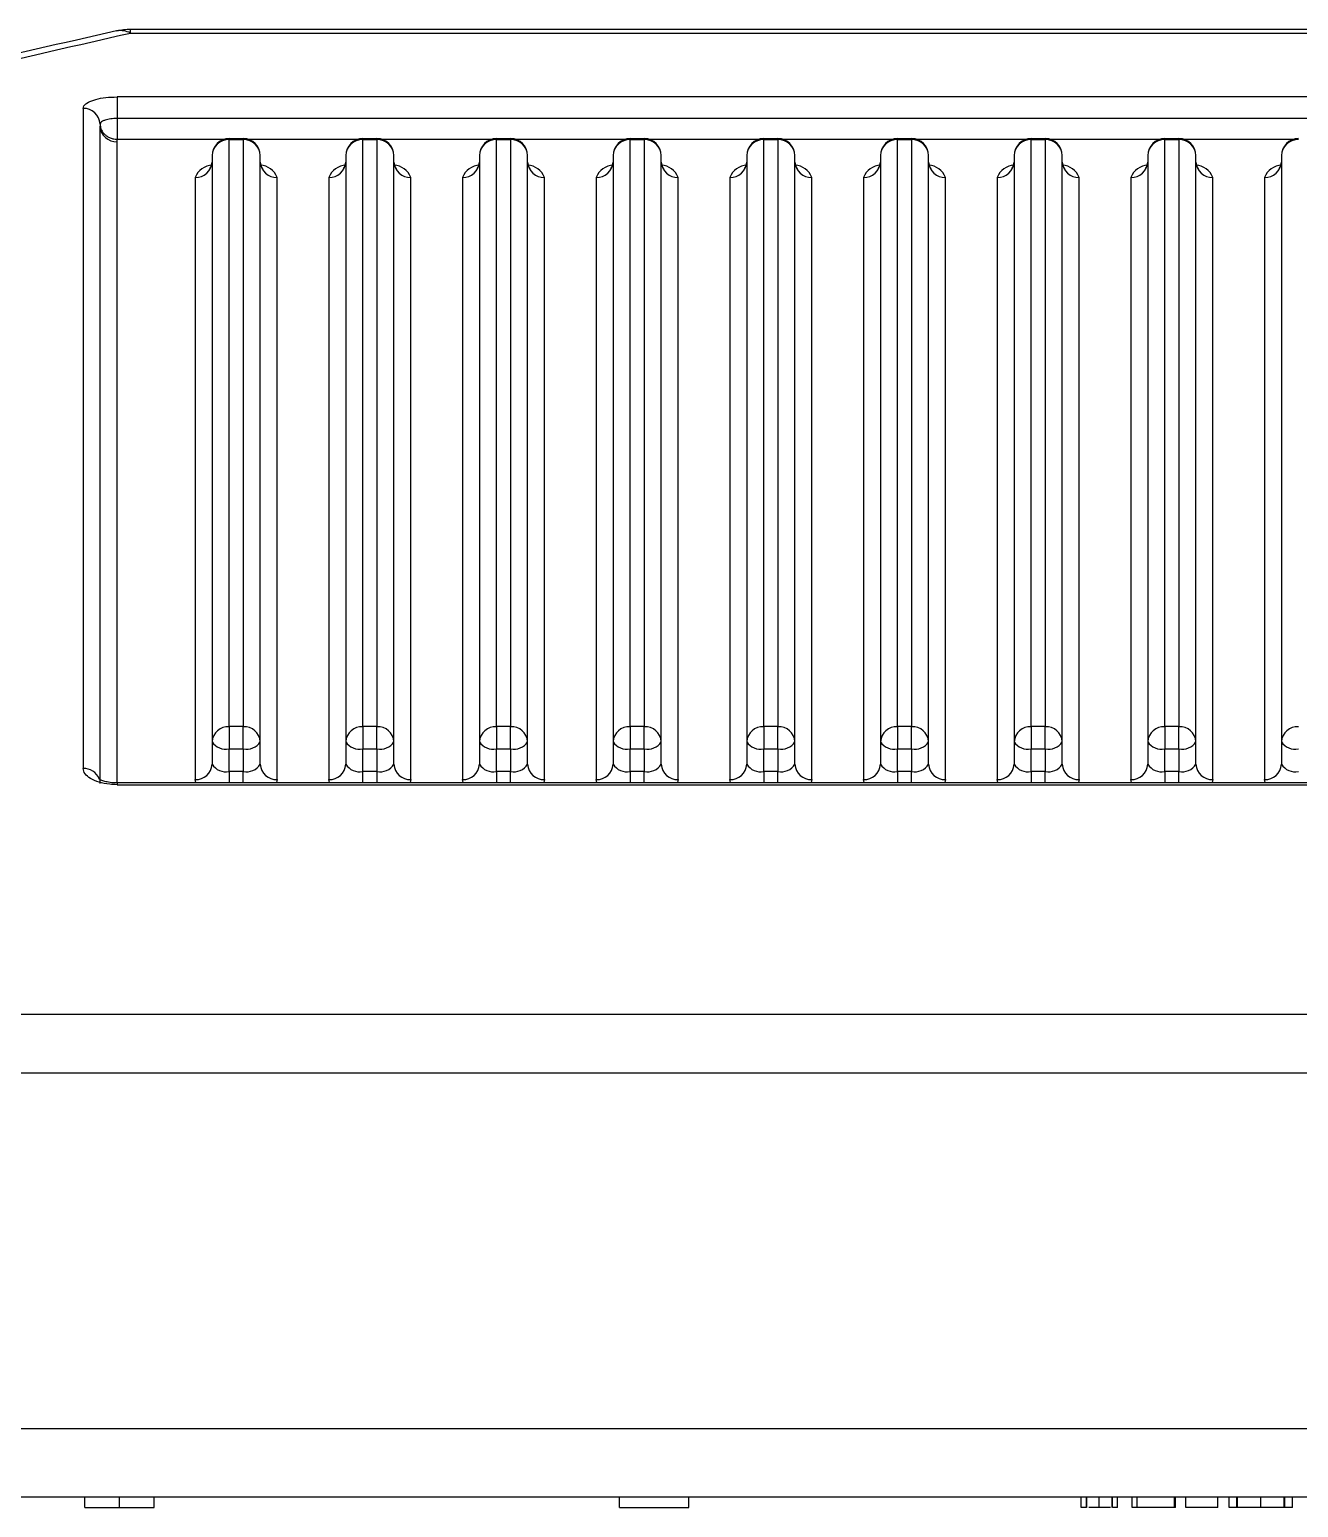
# Model space of a CAD drawing. Header units: millimetres. Extents: x -69706 to 52883, y -6882 to 68885.
# Drawn here: x 5890.8 to 5938.3, y 61153.3 to 61208.6 of the extents above; entities that cross this region are included whole.
import ezdxf

# ---------------------------------------------------------------- set-up
doc = ezdxf.new("R2010")
doc.units = ezdxf.units.MM
doc.layers.add('B2F-H-EQ-P-T20001$0$M-HVAC-EQPM', color=134, linetype='Continuous')

# ---------------------------------------------------------------- blocks, each defined once
blk = doc.blocks.new('B2F-H-EQ-P-T20001$0$CH-B2C-05、09-1000RT_20201019')
at = {"color": 0, "linetype": 'Continuous', "lineweight": 25}
for p, q in [((2330.466, -232.614), (1979.988, -232.614)), ((1979.988, -232.745), (1979.988, -232.614)), ((1979.988, -232.745), (2330.466, -232.745)), ((1978.213, -235.564), (1978.213, -260.261)), ((2088.414, -235.135), (1979.483, -235.135)), ((1979.483, -235.135), (1979.483, -235.938)), ((2088.414, -235.938), (1979.483, -235.938)), ((1978.848, -236.153), (1978.848, -236.233)), ((1978.848, -260.82), (1978.848, -236.233)), ((1979.483, -236.719), (1983.493, -236.719)), ((1979.483, -260.792), (1979.483, -236.81)), ((1983.674, -236.692), (1984.204, -236.692)), ((1983.674, -236.692), (1983.674, -236.731)), ((1983.674, -258.698), (1983.674, -236.731)), ((1983.674, -236.731), (1984.204, -236.731)), ((1984.204, -236.731), (1984.204, -236.692)), ((1984.204, -236.731), (1984.204, -258.698)), ((1984.385, -236.719), (1988.493, -236.719)), ((1988.674, -236.692), (1989.204, -236.692)), ((1988.674, -236.692), (1988.674, -236.731)), ((1988.674, -236.731), (1989.204, -236.731)), ((1988.674, -258.698), (1988.674, -236.731)), ((1989.204, -236.731), (1989.204, -236.692)), ((1989.204, -236.731), (1989.204, -258.698)), ((1989.385, -236.719), (1993.494, -236.719)), ((1993.674, -236.692), (1994.204, -236.692)), ((1993.674, -236.692), (1993.674, -236.731)), ((1993.674, -258.698), (1993.674, -236.731)), ((1993.674, -236.731), (1994.204, -236.731)), ((1994.204, -236.731), (1994.204, -236.692)), ((1994.204, -236.731), (1994.204, -258.698)), ((1994.385, -236.719), (1998.494, -236.719)), ((1998.674, -236.692), (1999.204, -236.692)), ((1998.674, -236.692), (1998.674, -236.731)), ((1998.674, -236.731), (1999.204, -236.731)), ((1998.674, -258.698), (1998.674, -236.731)), ((1999.204, -236.731), (1999.204, -236.692)), ((1999.204, -236.731), (1999.204, -258.698)), ((1999.385, -236.719), (2003.494, -236.719)), ((2003.674, -236.692), (2004.204, -236.692)), ((2003.674, -236.692), (2003.674, -236.731)), ((2003.674, -258.698), (2003.674, -236.731)), ((2003.674, -236.731), (2004.204, -236.731)), ((2004.204, -236.731), (2004.204, -236.692)), ((2004.204, -236.731), (2004.204, -258.698)), ((2004.385, -236.719), (2008.494, -236.719)), ((2008.675, -236.692), (2009.205, -236.692)), ((2008.675, -236.692), (2008.675, -236.731)), ((2008.675, -258.698), (2008.675, -236.731)), ((2008.675, -236.731), (2009.205, -236.731)), ((2009.205, -236.731), (2009.205, -236.692)), ((2009.205, -236.731), (2009.205, -258.698)), ((2009.385, -236.719), (2013.494, -236.719)), ((2013.675, -236.692), (2014.205, -236.692)), ((2013.675, -236.692), (2013.675, -236.731)), ((2013.675, -258.698), (2013.675, -236.731)), ((2013.675, -236.731), (2014.205, -236.731)), ((2014.205, -236.731), (2014.205, -236.692)), ((2014.205, -236.731), (2014.205, -258.698)), ((2014.385, -236.719), (2018.494, -236.719)), ((2018.675, -236.692), (2019.205, -236.692)), ((2018.675, -236.692), (2018.675, -236.731)), ((2018.675, -258.698), (2018.675, -236.731)), ((2018.675, -236.731), (2019.205, -236.731)), ((2019.205, -236.731), (2019.205, -236.692)), ((2019.205, -236.731), (2019.205, -258.698)), ((2019.385, -236.719), (2023.494, -236.719)), ((1983.039, -237.327), (1983.039, -259.259)), ((1984.839, -259.259), (1984.839, -237.327)), ((1988.039, -237.327), (1988.039, -259.259)), ((1989.839, -259.259), (1989.839, -237.327)), ((1993.039, -237.327), (1993.039, -259.259)), ((1994.839, -259.259), (1994.839, -237.327)), ((1998.039, -237.327), (1998.039, -259.259)), ((1999.839, -259.259), (1999.839, -237.327)), ((2003.039, -237.327), (2003.039, -259.259)), ((2004.839, -259.259), (2004.839, -237.327)), ((2008.04, -237.327), (2008.04, -259.259)), ((2009.84, -259.259), (2009.84, -237.327)), ((2013.04, -237.327), (2013.04, -259.259)), ((2014.84, -259.259), (2014.84, -237.327)), ((2018.04, -237.327), (2018.04, -259.259)), ((2019.84, -259.259), (2019.84, -237.327)), ((2023.04, -237.327), (2023.04, -259.259)), ((1982.404, -238.147), (1982.404, -260.681)), ((1985.474, -260.681), (1985.474, -238.147)), ((1987.404, -238.147), (1987.404, -260.681)), ((1990.474, -260.681), (1990.474, -238.147)), ((1992.404, -238.147), (1992.404, -260.681)), ((1995.474, -260.681), (1995.474, -238.147)), ((1997.404, -238.147), (1997.404, -260.681)), ((2000.474, -260.681), (2000.474, -238.147)), ((2002.404, -238.147), (2002.404, -260.681)), ((2005.474, -260.681), (2005.474, -238.147)), ((2007.404, -238.147), (2007.404, -260.681)), ((2010.475, -260.681), (2010.475, -238.147)), ((2012.405, -238.147), (2012.405, -260.681)), ((2015.475, -260.681), (2015.475, -238.147)), ((2017.405, -238.147), (2017.405, -260.681)), ((2020.475, -260.681), (2020.475, -238.147)), ((2022.405, -238.147), (2022.405, -260.681)), ((1983.674, -258.698), (1983.674, -259.525)), ((1984.204, -258.698), (1983.674, -258.698)), ((1984.204, -259.525), (1984.204, -258.698)), ((1988.674, -258.698), (1988.674, -259.525)), ((1989.204, -258.698), (1988.674, -258.698)), ((1989.204, -259.525), (1989.204, -258.698)), ((1994.204, -258.698), (1993.674, -258.698)), ((1993.674, -258.698), (1993.674, -259.525)), ((1994.204, -259.525), (1994.204, -258.698)), ((1999.204, -258.698), (1998.674, -258.698)), ((1998.674, -258.698), (1998.674, -259.525)), ((1999.204, -259.525), (1999.204, -258.698)), ((2004.204, -258.698), (2003.674, -258.698)), ((2003.674, -258.698), (2003.674, -259.525)), ((2004.204, -259.525), (2004.204, -258.698)), ((2009.205, -258.698), (2008.675, -258.698)), ((2008.675, -258.698), (2008.675, -259.525)), ((2009.205, -259.525), (2009.205, -258.698)), ((2013.675, -258.698), (2013.675, -259.525)), ((2014.205, -258.698), (2013.675, -258.698)), ((2014.205, -259.525), (2014.205, -258.698)), ((2019.205, -258.698), (2018.675, -258.698)), ((2018.675, -258.698), (2018.675, -259.525)), ((2019.205, -259.525), (2019.205, -258.698)), ((1983.039, -259.259), (1983.039, -260.104)), ((1984.839, -260.104), (1984.839, -259.259)), ((1988.039, -259.259), (1988.039, -260.104)), ((1989.839, -260.104), (1989.839, -259.259)), ((1993.039, -259.259), (1993.039, -260.104)), ((1994.839, -260.104), (1994.839, -259.259)), ((1998.039, -259.259), (1998.039, -260.104)), ((1999.839, -260.104), (1999.839, -259.259)), ((2003.039, -259.259), (2003.039, -260.104)), ((2004.839, -260.104), (2004.839, -259.259)), ((2008.04, -259.259), (2008.04, -260.104)), ((2009.84, -260.104), (2009.84, -259.259)), ((2013.04, -259.259), (2013.04, -260.104)), ((2014.84, -260.104), (2014.84, -259.259)), ((2018.04, -259.259), (2018.04, -260.104)), ((2019.84, -260.104), (2019.84, -259.259)), ((2023.04, -259.259), (2023.04, -260.104)), ((1983.674, -259.525), (1984.204, -259.525)), ((1983.674, -260.37), (1983.674, -259.525)), ((1984.204, -259.525), (1984.204, -260.37)), ((1988.674, -259.525), (1989.204, -259.525)), ((1988.674, -260.37), (1988.674, -259.525)), ((1989.204, -259.525), (1989.204, -260.37)), ((1993.674, -259.525), (1994.204, -259.525)), ((1993.674, -260.37), (1993.674, -259.525)), ((1994.204, -259.525), (1994.204, -260.37)), ((1998.674, -259.525), (1999.204, -259.525)), ((1998.674, -260.37), (1998.674, -259.525)), ((1999.204, -259.525), (1999.204, -260.37)), ((2003.674, -259.525), (2004.204, -259.525)), ((2003.674, -260.37), (2003.674, -259.525)), ((2004.204, -259.525), (2004.204, -260.37)), ((2008.675, -259.525), (2009.205, -259.525)), ((2008.675, -260.37), (2008.675, -259.525)), ((2009.205, -259.525), (2009.205, -260.37)), ((2013.675, -259.525), (2014.205, -259.525)), ((2013.675, -260.37), (2013.675, -259.525)), ((2014.205, -259.525), (2014.205, -260.37)), ((2018.675, -259.525), (2019.205, -259.525)), ((2018.675, -260.37), (2018.675, -259.525)), ((2019.205, -259.525), (2019.205, -260.37)), ((1984.204, -260.37), (1983.674, -260.37)), ((1983.674, -260.37), (1983.674, -260.792)), ((1984.204, -260.792), (1984.204, -260.37)), ((1989.204, -260.37), (1988.674, -260.37)), ((1988.674, -260.792), (1988.674, -260.37)), ((1989.204, -260.37), (1989.204, -260.792)), ((1994.204, -260.37), (1993.674, -260.37)), ((1993.674, -260.37), (1993.674, -260.792)), ((1994.204, -260.792), (1994.204, -260.37)), ((1999.204, -260.37), (1998.674, -260.37)), ((1998.674, -260.37), (1998.674, -260.792)), ((1999.204, -260.792), (1999.204, -260.37)), ((2004.204, -260.37), (2003.674, -260.37)), ((2003.674, -260.37), (2003.674, -260.792)), ((2004.204, -260.792), (2004.204, -260.37)), ((2009.205, -260.37), (2008.675, -260.37)), ((2008.675, -260.37), (2008.675, -260.792)), ((2009.205, -260.792), (2009.205, -260.37)), ((2014.205, -260.37), (2013.675, -260.37)), ((2013.675, -260.37), (2013.675, -260.792)), ((2014.205, -260.792), (2014.205, -260.37)), ((2019.205, -260.37), (2018.675, -260.37)), ((2018.675, -260.37), (2018.675, -260.792)), ((2019.205, -260.792), (2019.205, -260.37)), ((1979.483, -260.792), (2088.414, -260.792)), ((1979.483, -260.792), (1979.483, -260.869)), ((1979.483, -260.869), (2088.414, -260.869)), ((2415.337, -269.472), (1895.117, -269.472)), ((1895.117, -271.648), (2415.337, -271.648)), ((2415.337, -284.975), (1895.117, -284.975)), ((1895.117, -287.515), (2415.337, -287.515)), ((1978.279, -287.912), (1978.279, -287.515)), ((1979.578, -287.912), (1979.578, -287.515)), ((1980.877, -287.912), (1980.877, -287.515)), ((1998.278, -287.912), (1998.278, -287.515)), ((2000.876, -287.912), (2000.876, -287.515)), ((2015.553, -287.912), (2015.553, -287.515)), ((2015.743, -287.912), (2015.743, -287.515)), ((2015.764, -287.912), (2015.764, -287.515)), ((2016.221, -287.912), (2016.221, -287.515)), ((2016.711, -287.912), (2016.711, -287.515)), ((2016.72, -287.912), (2016.72, -287.515)), ((2016.91, -287.912), (2016.91, -287.515)), ((2017.452, -287.912), (2017.452, -287.515)), ((2017.642, -287.912), (2017.642, -287.515)), ((2019.041, -287.912), (2019.041, -287.515)), ((2019.081, -287.912), (2019.081, -287.515)), ((2019.46, -287.912), (2019.46, -287.515)), ((2020.654, -287.912), (2020.654, -287.515)), ((2021.089, -287.912), (2021.089, -287.515)), ((2021.37, -287.912), (2021.37, -287.515)), ((2021.397, -287.912), (2021.397, -287.515)), ((2022.269, -287.912), (2022.269, -287.515)), ((2023.143, -287.912), (2023.143, -287.515)), ((2023.17, -287.912), (2023.17, -287.515)), ((2023.45, -287.912), (2023.45, -287.515)), ((1978.279, -287.912), (1979.578, -287.912)), ((1979.578, -287.912), (1980.877, -287.912)), ((1998.278, -287.912), (2000.876, -287.912)), ((2015.743, -287.912), (2015.553, -287.912)), ((2016.91, -287.912), (2016.72, -287.912)), ((2017.642, -287.912), (2017.452, -287.912)), ((2019.041, -287.912), (2017.642, -287.912)), ((2019.081, -287.912), (2019.041, -287.912)), ((2020.654, -287.912), (2019.46, -287.912)), ((2021.37, -287.912), (2021.089, -287.912)), ((2021.397, -287.912), (2021.37, -287.912)), ((2022.269, -287.912), (2021.397, -287.912)), ((2023.143, -287.912), (2022.269, -287.912)), ((2023.17, -287.912), (2023.143, -287.912)), ((2023.45, -287.912), (2023.17, -287.912))]:
    blk.add_line(p, q, dxfattribs=at)
at = {"color": 0, "linetype": 'Continuous', "lineweight": 25, "flags": 128}
for points in [[(1982.432, -260.792), (1982.428, -260.785), (1982.404, -260.681)], [(1985.474, -260.681), (1985.45, -260.785), (1985.446, -260.792)], [(1987.432, -260.792), (1987.429, -260.785), (1987.404, -260.681)], [(1990.474, -260.681), (1990.45, -260.785), (1990.446, -260.792)], [(1992.432, -260.792), (1992.429, -260.785), (1992.404, -260.681)], [(1995.474, -260.681), (1995.45, -260.785), (1995.446, -260.792)], [(1997.432, -260.792), (1997.429, -260.785), (1997.404, -260.681)], [(2000.474, -260.681), (2000.45, -260.785), (2000.446, -260.792)], [(2002.432, -260.792), (2002.429, -260.785), (2002.404, -260.681)], [(2005.474, -260.681), (2005.45, -260.785), (2005.446, -260.792)], [(2007.433, -260.792), (2007.429, -260.785), (2007.404, -260.681)], [(2010.475, -260.681), (2010.45, -260.785), (2010.447, -260.792)], [(2012.433, -260.792), (2012.429, -260.785), (2012.405, -260.681)], [(2015.475, -260.681), (2015.45, -260.785), (2015.447, -260.792)], [(2017.433, -260.792), (2017.429, -260.785), (2017.405, -260.681)], [(2020.475, -260.681), (2020.45, -260.785), (2020.447, -260.792)], [(2022.433, -260.792), (2022.429, -260.785), (2022.405, -260.681)]]:
    blk.add_lwpolyline(points, dxfattribs=at)
at = {"color": 0, "linetype": 'Continuous', "lineweight": 25}
for centre, radius, start, end in [((1979.988, -235.154), 2.54, 90, 101.8467), ((1979.616, -233.468), 0.813, 62.7146, 100.534), ((1978.23, -236.182), 0.618, 2.659, 91.6245), ((1979.455, -236.202), 0.608, 182.8652, 272.6431), ((1983.674, -237.327), 0.635, 90, 180), ((1983.655, -237.348), 0.616, 88.2556, 178.1278), ((1984.204, -237.327), 0.635, 0, 90), ((1984.223, -237.348), 0.616, 1.8724, 91.7549), ((1988.674, -237.327), 0.635, 90, 180), ((1988.655, -237.348), 0.616, 88.2556, 178.1278), ((1989.204, -237.327), 0.635, 0, 90), ((1989.223, -237.348), 0.616, 1.8724, 91.7549), ((1993.674, -237.327), 0.635, 90, 180), ((1993.655, -237.348), 0.616, 88.2451, 178.1276), ((1994.204, -237.327), 0.635, 0, 90), ((1994.223, -237.348), 0.616, 1.8724, 91.7549), ((1998.674, -237.327), 0.635, 90, 180), ((1998.656, -237.348), 0.616, 88.2451, 178.1276), ((1999.204, -237.327), 0.635, 0, 90), ((1999.223, -237.348), 0.616, 1.8722, 91.7444), ((2003.674, -237.327), 0.635, 90, 180), ((2003.656, -237.348), 0.616, 88.2451, 178.1276), ((2004.204, -237.327), 0.635, 0, 90), ((2004.223, -237.348), 0.616, 1.8722, 91.7444), ((2008.675, -237.327), 0.635, 90, 180), ((2008.656, -237.348), 0.616, 88.2451, 178.1276), ((2009.205, -237.327), 0.635, 0, 90), ((2009.223, -237.348), 0.616, 1.8722, 91.7444), ((2013.675, -237.327), 0.635, 90, 180), ((2013.656, -237.348), 0.616, 88.2451, 178.1276), ((2014.205, -237.327), 0.635, 0, 90), ((2014.223, -237.348), 0.616, 1.8722, 91.7444), ((2018.675, -237.327), 0.635, 90, 180), ((2018.656, -237.348), 0.616, 88.2451, 178.1276), ((2019.205, -237.327), 0.635, 0, 90), ((2019.224, -237.348), 0.616, 1.8722, 91.7444), ((2023.675, -237.327), 0.635, 90, 180), ((2023.656, -237.348), 0.616, 88.2451, 178.1276), ((1982.432, -237.54), 0.608, 267.3796, 357.0885), ((1983.091, -238.426), 0.741, 93.9948, 157.8884), ((1985.446, -237.54), 0.608, 182.9006, 272.6313), ((1984.787, -238.426), 0.741, 22.1183, 85.9986), ((1987.432, -237.54), 0.608, 267.3733, 357.0948), ((1988.091, -238.426), 0.741, 93.9948, 157.8884), ((1990.446, -237.54), 0.608, 182.9006, 272.6313), ((1989.788, -238.426), 0.741, 22.1116, 86.0052), ((1992.432, -237.54), 0.608, 267.3733, 357.0948), ((1993.091, -238.426), 0.741, 93.9948, 157.8884), ((1995.446, -237.54), 0.608, 182.9052, 272.6267), ((1994.788, -238.426), 0.741, 22.1116, 86.0052), ((1997.432, -237.54), 0.608, 267.3733, 357.0948), ((1998.091, -238.426), 0.741, 93.9948, 157.8884), ((2000.447, -237.54), 0.608, 182.9052, 272.6267), ((1999.788, -238.426), 0.741, 22.1116, 86.0052), ((2002.432, -237.54), 0.608, 267.3687, 357.0994), ((2003.091, -238.426), 0.741, 93.9948, 157.8884), ((2005.447, -237.54), 0.608, 182.9052, 272.6267), ((2004.788, -238.426), 0.741, 22.1116, 86.0052), ((2007.432, -237.54), 0.608, 267.3687, 357.0994), ((2008.091, -238.426), 0.741, 94.0014, 157.8817), ((2010.447, -237.54), 0.608, 182.9115, 272.6204), ((2009.788, -238.426), 0.741, 22.1116, 86.0052), ((2012.432, -237.54), 0.608, 267.3687, 357.0994), ((2013.091, -238.426), 0.741, 94.0014, 157.8817), ((2015.447, -237.54), 0.608, 182.9115, 272.6204), ((2014.788, -238.426), 0.741, 22.1116, 86.0052), ((2017.433, -237.54), 0.608, 267.3687, 357.0994), ((2018.091, -238.426), 0.741, 94.0014, 157.8817), ((2020.447, -237.54), 0.608, 182.9115, 272.6204), ((2019.788, -238.426), 0.741, 22.1116, 86.0052), ((2022.433, -237.54), 0.608, 267.3687, 357.0994), ((2023.092, -238.426), 0.741, 94.0014, 157.8817), ((1983.639, -259.299), 0.601, 86.6686, 176.2584), ((1984.239, -259.299), 0.601, 3.742, 93.3417), ((1988.639, -259.299), 0.601, 86.6686, 176.2584), ((1989.239, -259.299), 0.601, 3.742, 93.3417), ((1993.639, -259.299), 0.601, 86.6583, 176.258), ((1994.239, -259.299), 0.601, 3.742, 93.3417), ((1998.639, -259.299), 0.601, 86.6583, 176.258), ((1999.239, -259.299), 0.601, 3.7416, 93.3314), ((2003.639, -259.299), 0.601, 86.6583, 176.258), ((2004.239, -259.299), 0.601, 3.7416, 93.3314), ((2008.64, -259.299), 0.601, 86.6583, 176.258), ((2009.24, -259.299), 0.601, 3.7416, 93.3314), ((2013.64, -259.299), 0.601, 86.6583, 176.258), ((2014.24, -259.299), 0.601, 3.7416, 93.3314), ((2018.64, -259.299), 0.601, 86.6583, 176.258), ((2019.24, -259.299), 0.601, 3.7416, 93.3314), ((2023.64, -259.299), 0.601, 86.6583, 176.258), ((1983.543, -258.947), 0.593, 211.7961, 282.7657), ((1984.335, -258.947), 0.593, 257.2278, 328.2028), ((1988.543, -258.947), 0.593, 211.7961, 282.7657), ((1989.335, -258.947), 0.593, 257.2278, 328.2028), ((1993.543, -258.947), 0.593, 211.7972, 282.7722), ((1994.335, -258.947), 0.593, 257.2278, 328.2028), ((1998.543, -258.947), 0.593, 211.7972, 282.7722), ((1999.335, -258.947), 0.593, 257.2343, 328.2039), ((2003.543, -258.947), 0.593, 211.7972, 282.7722), ((2004.336, -258.947), 0.593, 257.2343, 328.2039), ((2008.543, -258.947), 0.593, 211.7972, 282.7722), ((2009.336, -258.947), 0.593, 257.2343, 328.2039), ((2013.544, -258.947), 0.593, 211.7972, 282.7722), ((2014.336, -258.947), 0.593, 257.2343, 328.2039), ((2018.544, -258.947), 0.593, 211.7972, 282.7722), ((2019.336, -258.947), 0.593, 257.2343, 328.2039), ((2023.544, -258.947), 0.593, 211.7972, 282.7722), ((1978.233, -260.895), 0.634, 23.255, 91.8246), ((1982.432, -260.073), 0.608, 267.3796, 357.0885), ((1983.543, -259.792), 0.593, 211.7961, 282.7657), ((1984.335, -259.792), 0.593, 257.2278, 328.2028), ((1985.446, -260.073), 0.608, 182.9006, 272.6313), ((1987.432, -260.073), 0.608, 267.3733, 357.0948), ((1988.543, -259.792), 0.593, 211.7961, 282.7657), ((1989.335, -259.792), 0.593, 257.2278, 328.2028), ((1990.446, -260.073), 0.608, 182.9006, 272.6313), ((1992.432, -260.073), 0.608, 267.3733, 357.0948), ((1993.543, -259.792), 0.593, 211.7972, 282.7722), ((1994.335, -259.792), 0.593, 257.2278, 328.2028), ((1995.446, -260.073), 0.608, 182.9052, 272.6267), ((1997.432, -260.073), 0.608, 267.3733, 357.0948), ((1998.543, -259.792), 0.593, 211.7972, 282.7722), ((1999.335, -259.792), 0.593, 257.2343, 328.2039), ((2000.447, -260.073), 0.608, 182.9052, 272.6267), ((2002.432, -260.073), 0.608, 267.3687, 357.0994), ((2003.543, -259.792), 0.593, 211.7972, 282.7722), ((2004.336, -259.792), 0.593, 257.2343, 328.2039), ((2005.447, -260.073), 0.608, 182.9052, 272.6267), ((2007.432, -260.073), 0.608, 267.3687, 357.0994), ((2008.543, -259.792), 0.593, 211.7972, 282.7722), ((2009.336, -259.792), 0.593, 257.2343, 328.2039), ((2010.447, -260.073), 0.608, 182.9115, 272.6204), ((2012.432, -260.073), 0.608, 267.3687, 357.0994), ((2013.544, -259.792), 0.593, 211.7972, 282.7722), ((2014.336, -259.792), 0.593, 257.2343, 328.2039), ((2015.447, -260.073), 0.608, 182.9115, 272.6204), ((2017.433, -260.073), 0.608, 267.3687, 357.0994), ((2018.544, -259.792), 0.593, 211.7972, 282.7722), ((2019.336, -259.792), 0.593, 257.2343, 328.2039), ((2020.447, -260.073), 0.608, 182.9115, 272.6204), ((2022.433, -260.073), 0.608, 267.3687, 357.0994), ((2023.544, -259.792), 0.593, 211.7972, 282.7722)]:
    blk.add_arc(centre, radius, start, end, dxfattribs=at)
for points, knots in [([(1979.467, -232.668), (1975.451, -233.575), (1968.14, -235.225), (1958.2, -238.109), (1949.23, -241.07), (1940.552, -244.329), (1931.467, -248.148), (1922.033, -252.595), (1912.285, -257.772), (1902.803, -263.342), (1896.718, -267.416), (1893.676, -269.453)], [0, 0, 0, 0, 0.119241, 0.217119, 0.31501, 0.413602, 0.5122, 0.633842, 0.755488, 0.877743, 1, 1, 1, 1]), ([(1895.117, -269.368), (1898.111, -267.35), (1904.099, -263.315), (1913.459, -257.775), (1923.117, -252.61), (1932.464, -248.174), (1941.428, -244.38), (1949.989, -241.141), (1958.88, -238.182), (1968.753, -235.297), (1976.015, -233.648), (1979.988, -232.745)], [0, 0, 0, 0, 0.121775, 0.243551, 0.365912, 0.48827, 0.586163, 0.68405, 0.782547, 0.881031, 1, 1, 1, 1]), ([(1978.213, -235.564), (1978.219, -235.531), (1978.235, -235.451), (1978.389, -235.331), (1978.676, -235.222), (1979.056, -235.149), (1979.341, -235.14), (1979.483, -235.135)], [0, 0, 0, 0, 0.144108, 0.359046, 0.573063, 0.786531, 1, 1, 1, 1]), ([(1979.483, -235.938), (1979.403, -235.942), (1979.281, -235.948), (1979.132, -235.976), (1979.049, -235.999), (1978.983, -236.023), (1978.924, -236.052), (1978.863, -236.096), (1978.853, -236.132), (1978.848, -236.153)], [0, 0, 0, 0, 0.238043, 0.365629, 0.499645, 0.559184, 0.662884, 0.809466, 1, 1, 1, 1]), ([(1979.483, -235.938), (1979.483, -236.014), (1979.483, -236.166), (1979.483, -236.398), (1979.483, -236.598), (1979.483, -236.679), (1979.483, -236.719)], [0, 0, 0, 0, 0.250103, 0.499928, 0.749915, 1, 1, 1, 1]), ([(1978.848, -236.153), (1978.855, -236.212), (1978.869, -236.34), (1978.964, -236.489), (1979.08, -236.595), (1979.195, -236.662), (1979.332, -236.71), (1979.432, -236.716), (1979.483, -236.719)], [0, 0, 0, 0, 0.197524, 0.429384, 0.558991, 0.697195, 0.844323, 1, 1, 1, 1]), ([(1979.483, -236.81), (1979.483, -236.78), (1979.483, -236.749), (1979.483, -236.719), (1979.483, -236.719)], [0, 0, 0, 0, 0.975663, 1, 1, 1, 1]), ([(1982.951, -237.816), (1982.949, -237.817), (1982.942, -237.822), (1982.994, -237.772), (1983.034, -237.667), (1983.038, -237.591), (1983.039, -237.571)], [0, 0, 0, 0, 0.086158, 0.427737, 0.8455, 1, 1, 1, 1]), ([(1984.839, -237.571), (1984.852, -237.647), (1984.872, -237.766), (1984.937, -237.823), (1984.928, -237.817), (1984.927, -237.816)], [0, 0, 0, 0, 0.584603, 0.914946, 1, 1, 1, 1]), ([(1987.951, -237.816), (1987.95, -237.817), (1987.942, -237.822), (1987.994, -237.772), (1988.035, -237.667), (1988.038, -237.591), (1988.039, -237.571)], [0, 0, 0, 0, 0.086158, 0.427737, 0.8455, 1, 1, 1, 1]), ([(1989.839, -237.571), (1989.852, -237.647), (1989.872, -237.766), (1989.937, -237.823), (1989.929, -237.817), (1989.927, -237.816)], [0, 0, 0, 0, 0.584603, 0.914946, 1, 1, 1, 1]), ([(1992.951, -237.816), (1992.95, -237.817), (1992.942, -237.822), (1992.994, -237.772), (1993.035, -237.667), (1993.038, -237.591), (1993.039, -237.571)], [0, 0, 0, 0, 0.086158, 0.427737, 0.8455, 1, 1, 1, 1]), ([(1994.839, -237.571), (1994.852, -237.647), (1994.872, -237.766), (1994.937, -237.823), (1994.929, -237.817), (1994.927, -237.816)], [0, 0, 0, 0, 0.584603, 0.914946, 1, 1, 1, 1]), ([(1997.951, -237.816), (1997.95, -237.817), (1997.942, -237.822), (1997.994, -237.772), (1998.035, -237.667), (1998.038, -237.591), (1998.039, -237.571)], [0, 0, 0, 0, 0.086158, 0.427737, 0.8455, 1, 1, 1, 1]), ([(1999.839, -237.571), (1999.852, -237.647), (1999.872, -237.766), (1999.937, -237.823), (1999.929, -237.817), (1999.927, -237.816)], [0, 0, 0, 0, 0.584603, 0.914946, 1, 1, 1, 1]), ([(2002.951, -237.816), (2002.95, -237.817), (2002.942, -237.822), (2002.994, -237.772), (2003.035, -237.667), (2003.038, -237.591), (2003.039, -237.571)], [0, 0, 0, 0, 0.086158, 0.427737, 0.8455, 1, 1, 1, 1]), ([(2004.839, -237.571), (2004.852, -237.647), (2004.872, -237.766), (2004.937, -237.823), (2004.929, -237.817), (2004.927, -237.816)], [0, 0, 0, 0, 0.584603, 0.914946, 1, 1, 1, 1]), ([(2007.951, -237.816), (2007.95, -237.817), (2007.943, -237.822), (2007.994, -237.772), (2008.035, -237.667), (2008.039, -237.591), (2008.04, -237.571)], [0, 0, 0, 0, 0.086158, 0.427737, 0.8455, 1, 1, 1, 1]), ([(2009.84, -237.571), (2009.852, -237.647), (2009.872, -237.766), (2009.937, -237.823), (2009.929, -237.817), (2009.927, -237.816)], [0, 0, 0, 0, 0.584603, 0.914946, 1, 1, 1, 1]), ([(2012.952, -237.816), (2012.95, -237.817), (2012.943, -237.822), (2012.994, -237.772), (2013.035, -237.667), (2013.039, -237.591), (2013.04, -237.571)], [0, 0, 0, 0, 0.086158, 0.427737, 0.8455, 1, 1, 1, 1]), ([(2014.84, -237.571), (2014.852, -237.647), (2014.872, -237.766), (2014.937, -237.823), (2014.929, -237.817), (2014.927, -237.816)], [0, 0, 0, 0, 0.584603, 0.914946, 1, 1, 1, 1]), ([(2017.952, -237.816), (2017.95, -237.817), (2017.943, -237.822), (2017.994, -237.772), (2018.035, -237.667), (2018.039, -237.591), (2018.04, -237.571)], [0, 0, 0, 0, 0.086158, 0.427737, 0.8455, 1, 1, 1, 1]), ([(2019.84, -237.571), (2019.852, -237.647), (2019.872, -237.766), (2019.937, -237.823), (2019.929, -237.817), (2019.927, -237.816)], [0, 0, 0, 0, 0.584603, 0.914946, 1, 1, 1, 1]), ([(2022.952, -237.816), (2022.95, -237.817), (2022.943, -237.822), (2022.995, -237.772), (2023.035, -237.667), (2023.039, -237.591), (2023.04, -237.571)], [0, 0, 0, 0, 0.086158, 0.427737, 0.8455, 1, 1, 1, 1]), ([(1979.483, -260.869), (1979.39, -260.866), (1979.155, -260.859), (1978.798, -260.786), (1978.475, -260.648), (1978.255, -260.466), (1978.227, -260.33), (1978.213, -260.261)], [0, 0, 0, 0, 0.139653, 0.35419, 0.569252, 0.784564, 1, 1, 1, 1]), ([(1978.791, -260.638), (1978.79, -260.636), (1978.783, -260.629), (1978.824, -260.662), (1978.932, -260.71), (1979.112, -260.76), (1979.307, -260.791), (1979.438, -260.788), (1979.483, -260.787)], [0, 0, 0, 0, 0.060797, 0.228745, 0.421843, 0.630681, 0.87242, 1, 1, 1, 1]), ([(2016.221, -287.912), (2016.163, -287.912), (2016.047, -287.912), (2015.91, -287.912), (2015.855, -287.912), (2015.834, -287.912)], [0, 0, 0, 0, 0.381493, 0.76256, 1, 1, 1, 1]), ([(2016.645, -287.912), (2016.604, -287.912), (2016.494, -287.912), (2016.326, -287.912), (2016.221, -287.912)], [0, 0, 0, 0, 0.376902, 1, 1, 1, 1])]:
    blk.add_open_spline(points, degree=3, knots=knots, dxfattribs=at)

msp = doc.modelspace()

# ---------------------------------------------------------------- block references
at = {"layer": 'B2F-H-EQ-P-T20001$0$M-HVAC-EQPM'}
msp.add_blockref('B2F-H-EQ-P-T20001$0$CH-B2C-05、09-1000RT_20201019', (3914.631, 61441.218, 8.109), dxfattribs=at)

doc.saveas('drawing.dxf')
